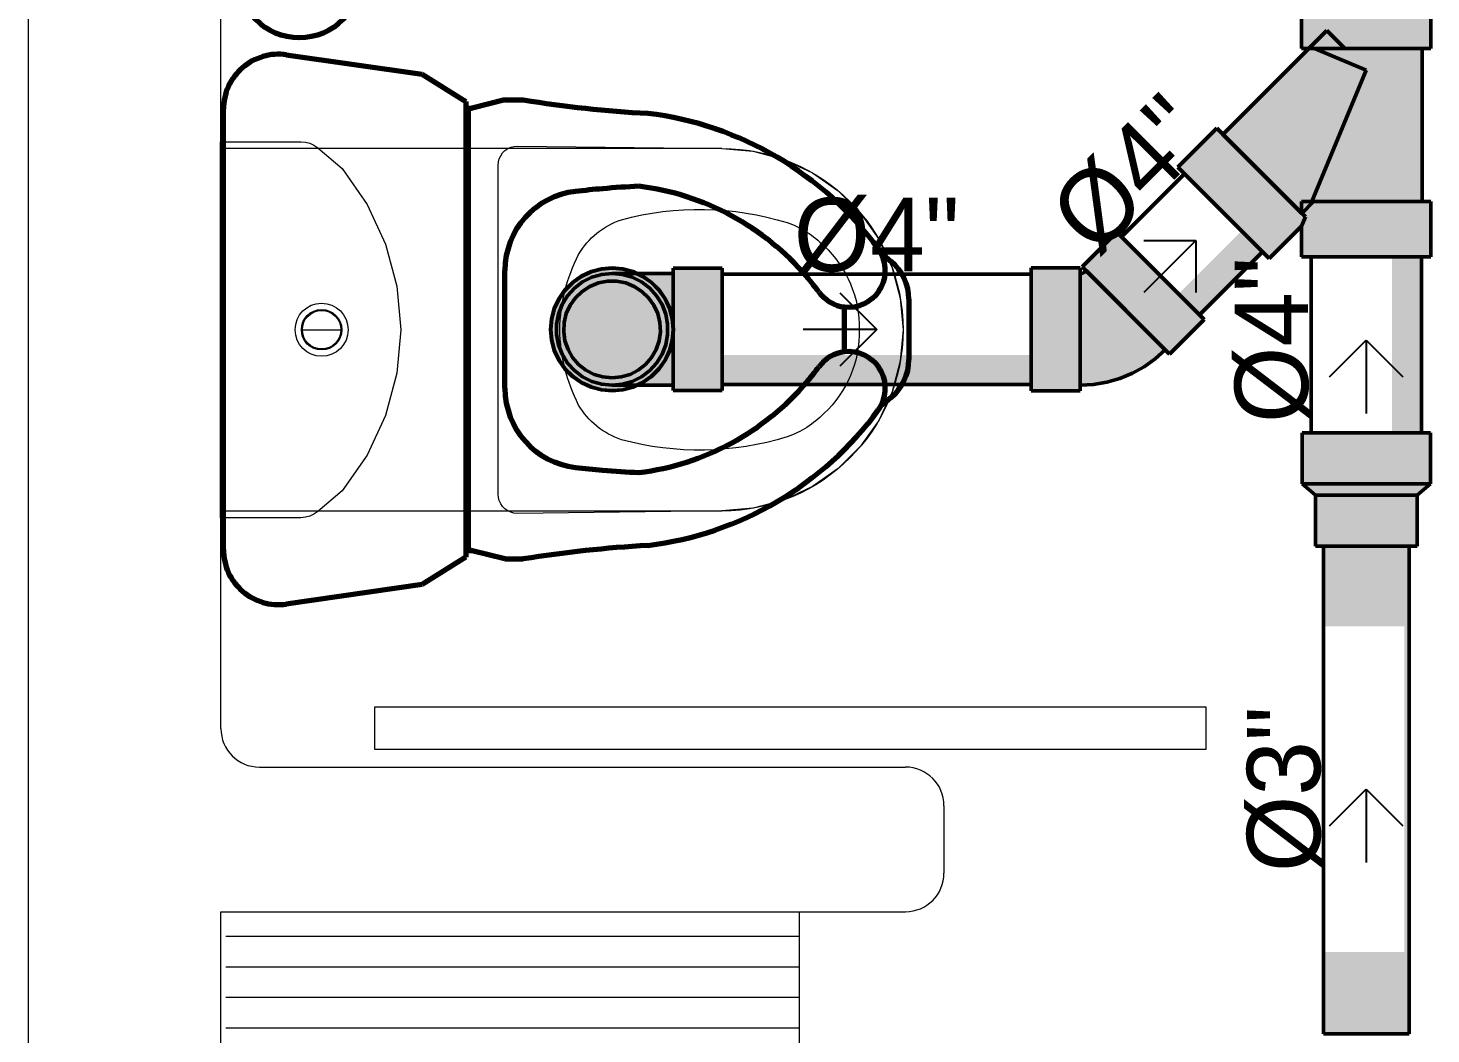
# Model space of a CAD drawing. Header units: metres. Extents: x -232 to 581, y 30 to 789.
# Drawn here: x 112.366 to 113.821, y 398.905 to 399.948 of the extents above; entities that cross this region are included whole.
import ezdxf

# ---------------------------------------------------------------- set-up
doc = ezdxf.new("R2010")
doc.units = ezdxf.units.M
for name, color, linetype, lineweight in [('A-DOOR', 35, 'Continuous', 5), ('A-WALL', 250, 'Continuous', 20), ('baños', 140, 'Continuous', 0), ('closets', 253, 'Continuous', 0), ('P-Fixt-Drn', 94, 'Continuous', 70), ('P-Fixt-Wcl', 94, 'Continuous', 70)]:
    doc.layers.add(name, color=color, linetype=linetype, lineweight=lineweight)
doc.layers.add('G-Risr-Std-Nplt', color=7, linetype='Continuous', lineweight=18, plot=False)
doc.layers.add('M-SY-PIPE-STANDARD-Drenaje Sanitario', color=7, linetype='Continuous', true_color=0x726558)
doc.layers.add('M-SY-PIPE-STANDARD-Drenaje Ventilacion', color=254, linetype='Continuous')
doc.styles.add('DS-CAST-01', font='GOTHIC.TTF', dxfattribs={"height": 3})
doc.styles.get("Standard").update_dxf_attribs({"font": 'arial.ttf'})

# ---------------------------------------------------------------- blocks, each defined once
blk = doc.blocks.new('Caroma_ToiletSuites')
at = {"layer": 'baños'}
for p, q in [((-32.6, 705.1), (-64.3, 696.7)), ((0, 708), (-32.6, 705.1)), ((32.6, 705.1), (0, 708)), ((64.3, 696.7), (32.6, 705.1)), ((-64.3, 696.7), (-94, 682.8)), ((94, 682.8), (64.3, 696.7)), ((-94, 682.8), (-120.8, 664)), ((120.8, 664), (94, 682.8)), ((-120.8, 664), (-144, 640.8)), ((144, 640.8), (120.8, 664)), ((-144, 640.8), (-162.8, 614)), ((162.8, 614), (144, 640.8)), ((-162.8, 614), (-176.7, 584.3)), ((176.7, 584.3), (162.8, 614)), ((-176.7, 584.3), (-185.1, 552.6)), ((185.1, 552.6), (176.7, 584.3)), ((-185.1, 552.6), (-188, 520)), ((188, 520), (185.1, 552.6)), ((-188, 520), (-190.5, 308)), ((-188, 0), (-188, 520)), ((188, 520), (188, 0)), ((190.5, 308), (188, 520)), ((-190.5, 308), (-190.2, 304.5)), ((190.2, 304.5), (190.5, 308)), ((-190.2, 304.5), (-189.3, 301.2)), ((-189.3, 301.2), (-187.8, 298)), ((-187.8, 298), (-185.8, 295.1)), ((-185.8, 295.1), (-183.4, 292.7)), ((-183.4, 292.7), (-180.5, 290.7)), ((180.5, 290.7), (183.4, 292.7)), ((183.4, 292.7), (185.8, 295.1)), ((185.8, 295.1), (187.8, 298)), ((187.8, 298), (189.3, 301.2)), ((189.3, 301.2), (190.2, 304.5)), ((-180.5, 290.7), (-177.3, 289.2)), ((-177.3, 289.2), (-174, 288.3)), ((-174, 288.3), (-170.5, 288)), ((-170.5, 288), (170.5, 288)), ((170.5, 288), (174, 288.3)), ((174, 288.3), (177.3, 289.2)), ((177.3, 289.2), (180.5, 290.7)), ((-45.1, 183.1), (-88.9, 171.3)), ((0, 187), (-45.1, 183.1)), ((45.1, 183.1), (0, 187)), ((88.9, 171.3), (45.1, 183.1)), ((-88.9, 171.3), (-130, 152.2)), ((130, 152.2), (88.9, 171.3)), ((-130, 152.2), (-167.1, 126.2)), ((167.1, 126.2), (130, 152.2)), ((-167.1, 126.2), (-188.7, 100.9)), ((0, 85), (0, 125)), ((188.7, 100.9), (167.1, 126.2)), ((-194.6, 88.2), (-195, 83.5)), ((-193.4, 92.7), (-194.6, 88.2)), ((-191.4, 97), (-193.4, 92.7)), ((-188.7, 100.9), (-191.4, 97)), ((191.4, 97), (188.7, 100.9)), ((193.4, 92.7), (191.4, 97)), ((194.6, 88.2), (193.4, 92.7)), ((195, 83.5), (194.6, 88.2)), ((-195, 83.5), (-195, 0)), ((195, 0), (195, 83.5)), ((-195, 0), (195, 0)), ((188, 0), (-188, 0))]:
    blk.add_line(p, q, dxfattribs=at)
for centre, radius, start, end in [((0, 520), 188, 0, 180), ((-2.7, 547.4), 115.2, 88.6565, 137.0404), ((2.7, 547.4), 115.2, 42.9609, 91.3415), ((-18.8, 556.1), 97.6, 134.3372, 160.9897), ((18.8, 556.1), 97.6, 19.01, 45.6643), ((183, 496.7), 307.9, 162.7713, 195.2143), ((-183, 496.7), 307.9, 344.7852, 17.2286), ((-36.1, 442.4), 82.4, 198.763, 239.3582), ((36.1, 442.4), 82.4, 300.6412, 341.2351), ((2.9, 529.9), 177.9, 242.916, 269.0659), ((-2.9, 529.9), 177.9, 270.9339, 297.0836), ((0, 105), 27.5, 0, 180), ((0, 105), 21, 0, 180), ((0, 105), 20, 0, 180), ((0, 105), 27.5, 180, 0), ((0, 105), 21, 180, 0), ((0, 105), 20, 180, 0)]:
    blk.add_arc(centre, radius, start, end, dxfattribs=at)
blk = doc.blocks.new('20.03.2026 LN 09 PRIMER NIVEL ARQ')
at = {"layer": 'closets', "transparency": 33554687}
h = blk.add_hatch(dxfattribs=at)
h.set_pattern_fill('LINE', color=1, scale=0.01, angle=180)
h.set_pattern_definition([(180, (-327.38041, -2866.417688), (-4e-18, -0.03175), [])])
h.paths.add_polyline_path([(8.7693, -44.7432), (8.7656, -46.7932), (9.364, -46.7932), (9.364, -44.7432)])
at = {"layer": 'A-DOOR', "color": 1}
blk.add_lwpolyline([(8.9237, -44.5306), (9.7856, -44.5306), (9.7856, -44.575), (8.9237, -44.575)], close=True, dxfattribs=at)
at = {"layer": 'A-WALL', "color": 1}
for p, q in [((8.564, -42.7332), (8.564, -46.7532)), ((8.764, -44.5532), (8.764, -42.7332)), ((8.804, -44.5932), (9.474, -44.5932)), ((9.514, -44.6332), (9.514, -44.7032)), ((8.764, -44.7432), (9.474, -44.7432)), ((8.764, -46.7932), (8.764, -44.7432))]:
    blk.add_line(p, q, dxfattribs=at)
for centre, start, end in [((8.804, -44.5532), 180, 270), ((9.474, -44.6332), 0, 90), ((9.474, -44.7032), 270, 0)]:
    blk.add_arc(centre, 0.04, start, end, dxfattribs=at)
at = {"layer": 'closets', "color": 1, "transparency": 33554687}
blk.add_line((9.364, -46.7932), (9.364, -44.7432), dxfattribs=at)
at = {"layer": 'baños', "color": 1, "xscale": -0.000999999934791, "yscale": 0.000999999934791, "rotation": 270}
blk.add_blockref('Caroma_ToiletSuites', (8.7635, -44.1395), dxfattribs=at)
at = {"layer": 'baños', "color": 1, "linetype": 'Continuous'}
for tag, p in [('MODELNUMBER', (-12.0611, -62.0707)), ('MATERIAL', (-12.0611, -62.0709)), ('PRODUCT', (-12.0611, -62.0708)), ('TRADENAME', (-12.0611, -62.0708))]:
    blk.add_attdef(tag, p, '', height=0.0000254, rotation=359.9999, dxfattribs=at)
blk = doc.blocks.new('_Open90')
at = {"color": 0, "linetype": 'ByBlock', "lineweight": -2}
for p, q in [((-0.5, 0.5), (0, 0)), ((0, 0), (-1, 0)), ((0, 0), (-0.5, -0.5))]:
    blk.add_line(p, q, dxfattribs=at)
blk = doc.blocks.new('Aecb_Duct_Rnd_2Line_Open')
at = {"layer": 'G-Risr-Std-Nplt', "color": 0, "linetype": 'ByBlock', "lineweight": -2}
blk.add_circle((0, 0), 1, dxfattribs=at)
blk = doc.blocks.new('DR 20.03.26 LN09')
at = {"layer": 'M-SY-PIPE-STANDARD-Drenaje Sanitario', "linetype": 'Continuous', "lineweight": 50}
for points in [[(-13968.932, -2302.972), (-13970.523, -2304.563), (-13966.789, -2308.297), (-13965.463, -2306.971), (-13965.463, -2308.221), (-13960.182, -2308.221), (-13960.182, -2305.971), (-13960.541, -2305.971), (-13960.541, -2299.721), (-13960.182, -2299.721), (-13960.182, -2297.471), (-13965.463, -2297.471), (-13965.463, -2299.721), (-13965.173, -2299.721), (-13968.678, -2303.226)], [(-13976.511, -2311.191), (-13976.511, -2313.706), (-13974.511, -2313.706), (-13974.511, -2313.472), (-13973.959, -2313.441), (-13973.415, -2313.348), (-13972.885, -2313.196), (-13972.375, -2312.984), (-13971.892, -2312.717), (-13971.442, -2312.398), (-13971.03, -2312.03), (-13970.864, -2312.196), (-13969.45, -2310.782), (-13973.008, -2307.224), (-13974.422, -2308.638), (-13974.256, -2308.804), (-13974.299, -2308.841), (-13974.347, -2308.87), (-13974.399, -2308.892), (-13974.454, -2308.905), (-13974.511, -2308.909), (-13974.511, -2308.675), (-13976.511, -2308.675)], [(-13969.638, -2310.594), (-13967.065, -2308.021), (-13967.914, -2307.172), (-13970.487, -2309.745)], [(-13996.101, -2310.755), (-13996.139, -2311.191), (-13996.101, -2311.626), (-13995.988, -2312.049), (-13995.803, -2312.446), (-13995.552, -2312.804), (-13995.243, -2313.113), (-13994.884, -2313.364), (-13994.488, -2313.549), (-13994.065, -2313.662), (-13993.629, -2313.701), (-13993.193, -2313.662), (-13992.771, -2313.549), (-13992.374, -2313.364), (-13992.016, -2313.113), (-13991.706, -2312.804), (-13991.455, -2312.446), (-13991.271, -2312.049), (-13991.157, -2311.626), (-13991.119, -2311.191), (-13991.157, -2310.755), (-13991.271, -2310.332), (-13991.455, -2309.936), (-13991.706, -2309.577), (-13992.016, -2309.268), (-13992.374, -2309.017), (-13992.771, -2308.832), (-13993.193, -2308.719), (-13993.629, -2308.681), (-13994.065, -2308.719), (-13994.488, -2308.832), (-13994.884, -2309.017), (-13995.243, -2309.268), (-13995.552, -2309.577), (-13995.803, -2309.936), (-13995.988, -2310.332)], [(-13996.091, -2310.756), (-13996.129, -2311.191), (-13996.091, -2311.625), (-13995.978, -2312.046), (-13995.794, -2312.441), (-13995.544, -2312.798), (-13995.236, -2313.106), (-13994.879, -2313.356), (-13994.484, -2313.54), (-13994.063, -2313.653), (-13993.629, -2313.691), (-13993.195, -2313.653), (-13992.774, -2313.54), (-13992.606, -2313.462), (-13992.606, -2313.472), (-13991.129, -2313.472), (-13991.129, -2313.691), (-13989.129, -2313.691), (-13989.129, -2308.691), (-13991.129, -2308.691), (-13991.129, -2308.909), (-13992.606, -2308.909), (-13992.606, -2308.92), (-13992.774, -2308.841), (-13993.195, -2308.729), (-13993.629, -2308.691), (-13994.063, -2308.729), (-13994.484, -2308.841), (-13994.879, -2309.026), (-13995.236, -2309.275), (-13995.544, -2309.584), (-13995.794, -2309.941), (-13995.978, -2310.336)], [(-13995.87, -2310.983), (-13995.87, -2311.398), (-13995.793, -2311.806), (-13995.643, -2312.193), (-13995.425, -2312.546), (-13995.145, -2312.853), (-13994.814, -2313.104), (-13994.442, -2313.289), (-13994.043, -2313.402), (-13993.629, -2313.441), (-13993.216, -2313.402), (-13992.816, -2313.289), (-13992.445, -2313.104), (-13992.113, -2312.853), (-13991.834, -2312.546), (-13991.615, -2312.193), (-13991.465, -2311.806), (-13991.389, -2311.398), (-13991.389, -2310.983), (-13991.465, -2310.575), (-13991.615, -2310.188), (-13991.834, -2309.835), (-13992.113, -2309.528), (-13992.445, -2309.278), (-13992.816, -2309.093), (-13993.216, -2308.979), (-13993.629, -2308.941), (-13994.043, -2308.979), (-13994.442, -2309.093), (-13994.814, -2309.278), (-13995.145, -2309.528), (-13995.425, -2309.835), (-13995.643, -2310.188), (-13995.793, -2310.575)], [(-13989.129, -2313.441), (-13976.511, -2313.441), (-13976.511, -2312.24), (-13989.129, -2312.24)]]:
    blk.add_hatch(color=251, dxfattribs=at).paths.add_polyline_path(points, flags=0)
at = {"layer": 'M-SY-PIPE-STANDARD-Drenaje Ventilacion', "linetype": 'Continuous', "lineweight": 50}
for points in [[(-13960.572, -2315.417), (-13960.572, -2308.221), (-13961.773, -2308.221), (-13961.773, -2315.417)], [(-13965.447, -2315.417), (-13965.447, -2317.496), (-13964.9, -2317.964), (-13964.9, -2320.042), (-13960.744, -2320.042), (-13960.744, -2317.964), (-13960.197, -2317.496), (-13960.197, -2315.417)], [(-13964.572, -2339.972), (-13962.822, -2339.972), (-13961.072, -2339.972), (-13961.072, -2320.042), (-13962.822, -2320.042), (-13964.572, -2320.042), (-13964.572, -2323.321), (-13961.273, -2323.321), (-13961.273, -2336.623), (-13964.572, -2336.623)]]:
    blk.add_hatch(color=254, dxfattribs=at).paths.add_polyline_path(points, flags=0)
at = {"layer": 'M-SY-PIPE-STANDARD-Drenaje Sanitario', "color": 251, "linetype": 'Continuous', "lineweight": 50}
for points in [[(-13965.463, -2297.471), (-13965.463, -2299.721)], [(-13960.182, -2297.471), (-13960.182, -2299.721)], [(-13968.678, -2303.226), (-13964.435, -2298.983)], [(-13964.435, -2298.983), (-13963.697, -2299.721)], [(-13965.463, -2299.721), (-13960.182, -2299.721)], [(-13963.697, -2299.721), (-13964.935, -2299.721)], [(-13964.935, -2299.721), (-13962.822, -2300.596)], [(-13960.541, -2299.721), (-13963.697, -2299.721)], [(-13960.541, -2305.971), (-13960.541, -2299.721)], [(-13962.822, -2300.596), (-13965.049, -2305.971)], [(-13968.932, -2302.972), (-13970.523, -2304.563)], [(-13965.308, -2306.596), (-13968.932, -2302.972)], [(-13965.452, -2306.452), (-13968.678, -2303.226)], [(-13970.523, -2304.563), (-13966.789, -2308.297)], [(-13970.247, -2304.839), (-13972.82, -2307.412)], [(-13967.065, -2308.021), (-13970.247, -2304.839)], [(-13960.182, -2305.971), (-13965.463, -2305.971)], [(-13965.463, -2305.971), (-13965.463, -2306.441)], [(-13964.971, -2305.971), (-13965.452, -2306.452)], [(-13965.049, -2305.971), (-13964.971, -2305.971), (-13964.971, -2305.971)], [(-13965.049, -2305.971), (-13964.971, -2305.971)], [(-13960.541, -2305.971), (-13964.971, -2305.971)], [(-13960.182, -2305.971), (-13960.182, -2308.221)], [(-13965.463, -2306.971), (-13966.789, -2308.297)], [(-13965.463, -2306.971), (-13965.308, -2306.596)], [(-13965.463, -2306.971), (-13965.463, -2308.221)], [(-13974.422, -2308.638), (-13973.008, -2307.224)], [(-13969.45, -2310.782), (-13973.008, -2307.224)], [(-13972.82, -2307.412), (-13969.638, -2310.594)], [(-13969.638, -2310.594), (-13967.065, -2308.021)], [(-13993.629, -2313.701), (-13994.065, -2313.662), (-13994.488, -2313.549), (-13994.884, -2313.364), (-13995.243, -2313.113), (-13995.552, -2312.804), (-13995.803, -2312.446), (-13995.988, -2312.049), (-13996.101, -2311.626), (-13996.139, -2311.191), (-13996.101, -2310.755), (-13995.988, -2310.332), (-13995.803, -2309.936), (-13995.552, -2309.577), (-13995.243, -2309.268), (-13994.884, -2309.017), (-13994.488, -2308.832), (-13994.065, -2308.719), (-13993.629, -2308.681), (-13993.193, -2308.719), (-13992.771, -2308.832), (-13992.374, -2309.017), (-13992.016, -2309.268), (-13991.706, -2309.577), (-13991.455, -2309.936), (-13991.271, -2310.332), (-13991.157, -2310.755), (-13991.119, -2311.191), (-13991.157, -2311.626), (-13991.271, -2312.049), (-13991.455, -2312.446), (-13991.706, -2312.804), (-13992.016, -2313.113), (-13992.374, -2313.364), (-13992.771, -2313.549), (-13993.193, -2313.662), (-13993.629, -2313.701)], [(-13993.629, -2313.701), (-13993.193, -2313.662), (-13992.771, -2313.549), (-13992.374, -2313.364), (-13992.016, -2313.113), (-13991.706, -2312.804), (-13991.455, -2312.446), (-13991.271, -2312.049), (-13991.157, -2311.626), (-13991.119, -2311.191), (-13991.157, -2310.755), (-13991.271, -2310.332), (-13991.455, -2309.936), (-13991.706, -2309.577), (-13992.016, -2309.268), (-13992.374, -2309.017), (-13992.771, -2308.832), (-13993.193, -2308.719), (-13993.629, -2308.681), (-13994.065, -2308.719), (-13994.488, -2308.832), (-13994.884, -2309.017), (-13995.243, -2309.268), (-13995.552, -2309.577), (-13995.803, -2309.936), (-13995.988, -2310.332), (-13996.101, -2310.755), (-13996.139, -2311.191), (-13996.101, -2311.626), (-13995.988, -2312.049), (-13995.803, -2312.446), (-13995.552, -2312.804), (-13995.243, -2313.113), (-13994.884, -2313.364), (-13994.488, -2313.549), (-13994.065, -2313.662), (-13993.629, -2313.701)], [(-13993.629, -2313.691), (-13993.195, -2313.653), (-13992.774, -2313.54), (-13992.379, -2313.356), (-13992.022, -2313.106), (-13991.714, -2312.798), (-13991.464, -2312.441), (-13991.28, -2312.046), (-13991.167, -2311.625), (-13991.129, -2311.191), (-13991.167, -2310.756), (-13991.28, -2310.336), (-13991.464, -2309.941), (-13991.714, -2309.584), (-13992.022, -2309.275), (-13992.379, -2309.026), (-13992.774, -2308.841), (-13993.195, -2308.729), (-13993.629, -2308.691), (-13994.063, -2308.729), (-13994.484, -2308.841), (-13994.879, -2309.026), (-13995.236, -2309.275), (-13995.544, -2309.584), (-13995.794, -2309.941), (-13995.978, -2310.336), (-13996.091, -2310.756), (-13996.129, -2311.191), (-13996.091, -2311.625), (-13995.978, -2312.046), (-13995.794, -2312.441), (-13995.544, -2312.798), (-13995.236, -2313.106), (-13994.879, -2313.356), (-13994.484, -2313.54), (-13994.063, -2313.653), (-13993.629, -2313.691)], [(-13991.129, -2308.691), (-13991.129, -2311.191)], [(-13991.129, -2308.691), (-13989.129, -2308.691)], [(-13989.129, -2313.691), (-13989.129, -2308.691)], [(-13976.511, -2308.675), (-13976.511, -2311.191)], [(-13976.511, -2308.675), (-13974.511, -2308.675)], [(-13974.511, -2311.191), (-13974.511, -2308.675)], [(-13974.422, -2308.638), (-13970.864, -2312.196)], [(-13965.463, -2308.221), (-13960.182, -2308.221)], [(-13993.629, -2313.472), (-13993.21, -2313.433), (-13992.805, -2313.318), (-13992.428, -2313.13), (-13992.092, -2312.876), (-13991.809, -2312.565), (-13991.587, -2312.207), (-13991.435, -2311.815), (-13991.358, -2311.401), (-13991.358, -2310.98), (-13991.435, -2310.566), (-13991.587, -2310.174), (-13991.809, -2309.816), (-13992.092, -2309.505), (-13992.428, -2309.251), (-13992.805, -2309.063), (-13993.21, -2308.948), (-13993.629, -2308.909), (-13994.048, -2308.948), (-13994.453, -2309.063), (-13994.83, -2309.251), (-13995.166, -2309.505), (-13995.45, -2309.816), (-13995.671, -2310.174), (-13995.823, -2310.566), (-13995.901, -2310.98), (-13995.901, -2311.401), (-13995.823, -2311.815), (-13995.671, -2312.207), (-13995.45, -2312.565), (-13995.166, -2312.876), (-13994.83, -2313.13), (-13994.453, -2313.318), (-13994.048, -2313.433), (-13993.629, -2313.472)], [(-13993.629, -2313.169), (-13993.255, -2313.133), (-13992.894, -2313.027), (-13992.56, -2312.855), (-13992.264, -2312.622), (-13992.018, -2312.338), (-13991.83, -2312.012), (-13991.707, -2311.657), (-13991.653, -2311.285), (-13991.671, -2310.909), (-13991.76, -2310.544), (-13991.916, -2310.202), (-13992.134, -2309.895), (-13992.406, -2309.636), (-13992.723, -2309.432), (-13993.072, -2309.293), (-13993.441, -2309.222), (-13993.817, -2309.222), (-13994.186, -2309.293), (-13994.536, -2309.432), (-13994.852, -2309.636), (-13995.124, -2309.895), (-13995.342, -2310.202), (-13995.498, -2310.544), (-13995.587, -2310.909), (-13995.605, -2311.285), (-13995.551, -2311.657), (-13995.428, -2312.012), (-13995.24, -2312.338), (-13994.994, -2312.622), (-13994.699, -2312.855), (-13994.364, -2313.027), (-13994.004, -2313.133), (-13993.629, -2313.169)], [(-13993.629, -2313.169), (-13993.255, -2313.133), (-13992.894, -2313.027), (-13992.56, -2312.855), (-13992.264, -2312.622), (-13992.018, -2312.338), (-13991.83, -2312.012), (-13991.707, -2311.657), (-13991.653, -2311.285), (-13991.671, -2310.909), (-13991.76, -2310.544), (-13991.916, -2310.202), (-13992.134, -2309.895), (-13992.406, -2309.636), (-13992.723, -2309.432), (-13993.072, -2309.293), (-13993.441, -2309.222), (-13993.817, -2309.222), (-13994.186, -2309.293), (-13994.536, -2309.432), (-13994.852, -2309.636), (-13995.124, -2309.895), (-13995.342, -2310.202), (-13995.498, -2310.544), (-13995.587, -2310.909), (-13995.605, -2311.285), (-13995.551, -2311.657), (-13995.428, -2312.012), (-13995.24, -2312.338), (-13994.994, -2312.622), (-13994.699, -2312.855), (-13994.364, -2313.027), (-13994.004, -2313.133), (-13993.629, -2313.169)], [(-13991.129, -2308.909), (-13993.629, -2308.909)], [(-13991.129, -2313.472), (-13991.129, -2308.909)], [(-13976.511, -2308.941), (-13989.129, -2308.941)], [(-13989.129, -2308.941), (-13989.129, -2313.441)], [(-13976.511, -2313.441), (-13976.511, -2308.941)], [(-13974.511, -2308.909), (-13974.454, -2308.905), (-13974.399, -2308.892), (-13974.347, -2308.87), (-13974.299, -2308.841), (-13974.256, -2308.804)], [(-13974.511, -2313.472), (-13974.511, -2308.909)], [(-13974.256, -2308.804), (-13971.03, -2312.03)], [(-13970.864, -2312.196), (-13969.45, -2310.782)], [(-13991.129, -2311.191), (-13991.129, -2313.691)], [(-13976.511, -2311.191), (-13976.511, -2313.706)], [(-13974.511, -2313.706), (-13974.511, -2311.191)], [(-13971.03, -2312.03), (-13971.442, -2312.398), (-13971.892, -2312.717), (-13972.375, -2312.984), (-13972.885, -2313.196), (-13973.415, -2313.348), (-13973.959, -2313.441), (-13974.511, -2313.472)], [(-13993.629, -2313.472), (-13991.129, -2313.472)], [(-13991.129, -2313.691), (-13989.129, -2313.691)], [(-13989.129, -2313.441), (-13976.511, -2313.441)], [(-13976.511, -2313.706), (-13974.511, -2313.706)]]:
    blk.add_lwpolyline(points, dxfattribs=at)
at = {"layer": 'M-SY-PIPE-STANDARD-Drenaje Ventilacion', "color": 254, "linetype": 'Continuous', "lineweight": 50}
for points in [[(-13960.572, -2308.221), (-13965.072, -2308.221)], [(-13965.072, -2308.221), (-13965.072, -2315.417)], [(-13960.572, -2315.417), (-13960.572, -2308.221)], [(-13960.197, -2315.417), (-13965.447, -2315.417)], [(-13965.447, -2315.417), (-13965.447, -2317.496)], [(-13965.072, -2315.417), (-13960.572, -2315.417)], [(-13960.197, -2315.417), (-13960.197, -2317.496)], [(-13964.9, -2317.964), (-13965.447, -2317.496)], [(-13965.447, -2317.496), (-13960.197, -2317.496)], [(-13965.447, -2317.496), (-13960.197, -2317.496)], [(-13960.197, -2317.496), (-13960.744, -2317.964)], [(-13960.744, -2317.964), (-13964.9, -2317.964)], [(-13960.744, -2317.964), (-13964.9, -2317.964)], [(-13964.9, -2317.964), (-13964.9, -2320.042)], [(-13960.744, -2317.964), (-13960.744, -2320.042)], [(-13964.9, -2320.042), (-13960.744, -2320.042)], [(-13964.572, -2320.042), (-13964.572, -2339.972)], [(-13961.072, -2320.042), (-13964.572, -2320.042)], [(-13961.072, -2339.972), (-13961.072, -2320.042)], [(-13964.572, -2339.972), (-13961.072, -2339.972)]]:
    blk.add_lwpolyline(points, dxfattribs=at)
at = {"layer": 'P-Fixt-Drn', "color": 94, "linetype": 'Continuous', "lineweight": 70}
blk.add_circle((-14006.403, -2296.781), 2.5, dxfattribs=at)
at = {"layer": 'P-Fixt-Wcl', "color": 94, "linetype": 'Continuous', "lineweight": 70}
for p, q in [((-14006.934, -2299.973, 14.25), (-14001.386, -2300.771, 14.25)), ((-14001.386, -2300.771, 14.25), (-13999.602, -2301.886, 14.25)), ((-13998.004, -2301.816, 14.25), (-13999.339, -2302.149, 14.25)), ((-13998.004, -2301.816, 14.25), (-13997.254, -2301.816, 14.25)), ((-14009.504, -2320.181, 14.25), (-14009.504, -2302.2, 14.25)), ((-13999.602, -2301.886, 14.25), (-13999.602, -2302.141, 14.25)), ((-13999.602, -2302.141, 14.25), (-13999.602, -2320.24, 14.25)), ((-13999.602, -2302.141, 14.25), (-13999.339, -2302.149, 14.25)), ((-13999.339, -2302.149, 14.25), (-13999.504, -2302.191, 14.25)), ((-13999.504, -2302.191, 14.25), (-13999.504, -2320.191, 14.25)), ((-13998.004, -2311.191, 14.25), (-13998.004, -2308.784, 14.25)), ((-13984.129, -2312.106, 14.25), (-13984.129, -2310.275, 14.25)), ((-13981.504, -2309.958, 14.25), (-13981.504, -2312.423, 14.25)), ((-13998.004, -2313.597, 14.25), (-13998.004, -2311.191, 14.25)), ((-13999.602, -2320.496, 14.25), (-14001.386, -2321.61, 14.25)), ((-13999.339, -2320.232, 14.25), (-13999.602, -2320.24, 14.25)), ((-13999.602, -2320.24, 14.25), (-13999.602, -2320.496, 14.25)), ((-13999.339, -2320.232, 14.25), (-13999.504, -2320.191, 14.25)), ((-13998.004, -2320.566, 14.25), (-13999.339, -2320.232, 14.25)), ((-13998.004, -2320.566, 14.25), (-13997.254, -2320.566, 14.25)), ((-14001.386, -2321.61, 14.25), (-14006.934, -2322.408, 14.25))]:
    blk.add_line(p, q, dxfattribs=at)
for centre, radius, start, end in [((-14007.254, -2302.2, 14.25), 2.25, 81.82016, 180), ((-13989.356, -2252.443, 14.25), 50, 260.91124, 266.78058), ((-13993.856, -2316.01, 14.25), 13.75, 36.14589, 82.93104), ((-13994.754, -2308.784, 14.25), 3.25, 96.50192, 180), ((-13990.415, -2346.855, 14.25), 41.567, 94.96397, 96.50192), ((-13990.415, -2346.855, 14.25), 41.567, 92.92052, 94.96397), ((-13993.856, -2316.01, 14.25), 10.75, 40.35614, 82.93104), ((-13983.964, -2308.784, 14.25), 1.5, 263.67759, 27.65298), ((-13983.964, -2308.784, 14.25), 1.5, 27.65298, 36.14589), ((-14006.982, -2338.555, 14.25), 39, 50.61367, 51.37039), ((-13983.504, -2309.958, 14.25), 2, 0, 50.61367), ((-13993.856, -2316.01, 14.25), 10.75, 36.14589, 40.35614), ((-13983.964, -2308.784, 14.25), 1.5, 216.14589, 263.67759), ((-13983.964, -2313.597, 14.25), 1.5, 96.32241, 143.85411), ((-13983.964, -2313.597, 14.25), 1.5, 332.34702, 96.32241), ((-13993.856, -2306.371, 14.25), 10.75, 319.64236, 323.85411), ((-13983.504, -2312.423, 14.25), 2, 309.38633, 0), ((-13994.754, -2313.597, 14.25), 3.25, 180, 263.49808), ((-13993.856, -2306.371, 14.25), 10.75, 277.06896, 319.64236), ((-13983.964, -2313.597, 14.25), 1.5, 323.85411, 332.34702), ((-14006.982, -2283.826, 14.25), 39, 308.62961, 309.38633), ((-13993.856, -2306.371, 14.25), 13.75, 277.06896, 323.85411), ((-13990.415, -2275.526, 14.25), 41.567, 263.49808, 265.02566), ((-13990.415, -2275.526, 14.25), 41.567, 265.02566, 267.07948), ((-13989.356, -2369.938, 14.25), 50, 93.21942, 99.08876), ((-14007.254, -2320.181, 14.25), 2.25, 180, 180.01621), ((-14007.254, -2320.181, 14.25), 2.25, 180.01621, 278.17984)]:
    blk.add_arc(centre, radius, start, end, dxfattribs=at)
at = {"layer": 'M-SY-PIPE-STANDARD-Drenaje Sanitario', "color": 251, "linetype": 'Continuous', "lineweight": -3, "ltscale": 0.5, "xscale": 1.978000000000001, "yscale": 1.978000000000001, "zscale": 1.978000000000001}
blk.add_blockref('Aecb_Duct_Rnd_2Line_Open', (-13993.629, -2311.191), dxfattribs=at)
at = {"layer": 'M-SY-PIPE-STANDARD-Drenaje Ventilacion', "color": 254, "linetype": 'Continuous', "lineweight": -3}
for p, xscale, yscale, zscale, rotation in [((-13969.783, -2307.557), 3, 3, 3, 45.00000000001019), ((-13962.822, -2311.629), 3.000000000000001, 3.000000000000001, 3.000000000000001, 90), ((-13962.822, -2329.972), 3.000000000000001, 3.000000000000001, 3.000000000000001, 90)]:
    blk.add_blockref('_Open90', p, dxfattribs=dict(at, xscale=xscale, yscale=yscale, zscale=zscale, rotation=rotation))
at = {"layer": 'M-SY-PIPE-STANDARD-Drenaje Ventilacion', "color": 254, "linetype": 'Continuous', "lineweight": -3, "xscale": 3, "yscale": 3, "zscale": 3}
blk.add_blockref('_Open90', (-13982.82, -2311.191), dxfattribs=at)
at = {"layer": 'M-SY-PIPE-STANDARD-Drenaje Ventilacion', "color": 254, "linetype": 'Continuous', "lineweight": -3, "char_height": 3, "attachment_point": 5, "style": 'DS-CAST-01'}
for s, insert, rotation in [('%%C4"', (-13972.485, -2304.856), 45), ('%%C4"', (-13966.642, -2311.629), 90), ('%%C3"', (-13966.142, -2329.972), 90)]:
    blk.add_mtext(s, dxfattribs=dict(at, insert=insert, rotation=rotation))
at = {"layer": 'M-SY-PIPE-STANDARD-Drenaje Ventilacion', "color": 254, "linetype": 'Continuous', "lineweight": -3, "insert": (-13982.82, -2307.371), "char_height": 3, "attachment_point": 5, "style": 'DS-CAST-01'}
blk.add_mtext('%%C4"', dxfattribs=at)

msp = doc.modelspace()

# ---------------------------------------------------------------- block references
at = {"color": 1}
msp.add_blockref('20.03.2026 LN 09 PRIMER NIVEL ARQ', (103.8018, 443.7748), dxfattribs=at)
at = {"layer": 'M-SY-PIPE-STANDARD-Drenaje Sanitario', "xscale": 0.02539304808409144, "yscale": 0.02539304808409144, "zscale": 0.02539304808409144}
msp.add_blockref('DR 20.03.26 LN09', (468.3124, 458.3238), dxfattribs=at)

doc.saveas('drawing.dxf')
